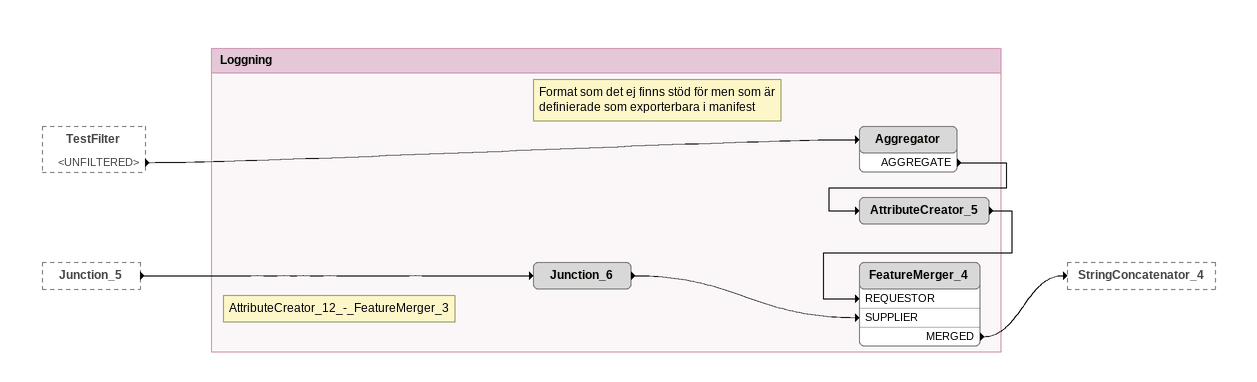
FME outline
TestFilter [outside]
    <UNFILTERED> -> Aggregator
Junction_5 [outside]
    -> Junction_6

Bookmark: Loggning
Note: AttributeCreator_12_-_FeatureMerger_3
Junction_6
    -> FeatureMerger_4 [SUPPLIER]
Note: Format som det ej finns stöd för men som är / definierade som exporterbara i manifest
Aggregator
    AGGREGATE -> AttributeCreator_5
AttributeCreator_5
    -> FeatureMerger_4 [REQUESTOR]
FeatureMerger_4
    MERGED -> StringConcatenator_4
